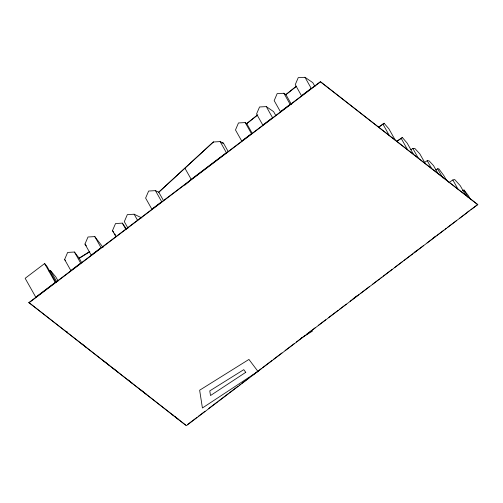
<?xml version="1.0" encoding="UTF-8"?>
<svg xmlns="http://www.w3.org/2000/svg" width="503" height="503" viewBox="0 0 503 503"><rect width="100%" height="100%" fill="white"/><g stroke="black" fill="none" stroke-linecap="round" stroke-linejoin="round"><path stroke-width="0.75" d="M74.438 252.028L80.687 263.126L70.86 270.576L64.61 259.485L67.647 252.431L74.438 252.028L79.26 258.335L81.838 262.906M94.797 236.605L101.046 247.696L91.213 255.147L84.963 244.056L88.006 237.001L94.797 236.605L103.058 247.407M155.44 190.637L161.689 201.728L151.862 209.173L145.612 198.081L148.649 191.033L155.44 190.637L158.759 192.203L213.347 141.991L220.138 141.595L223.47 143.173L228.255 151.655M115.784 236.492L112.477 230.619L115.539 223.546L122.348 223.131L126.347 228.871M378.526 127.448L384.085 123.248L388.913 128.887L395.163 139.979M396.792 141.532L402.369 137.526L407.204 143.173L413.453 154.264M158.489 192.473L213.347 141.991M184.947 185.079L191.209 179.351L226.388 152.686L220.138 141.595M213.109 142.55L213.593 142.104M246.332 123.864L257.203 115.206M245.206 122.587L251.456 133.679L241.736 141.054L235.486 129.963L238.472 122.946L245.206 122.587L246.778 123.669L257.838 114.86M285.503 94.866L296.374 86.208M283.899 93.262L290.149 104.354L280.429 111.723L274.179 100.631L277.166 93.621L283.899 93.262L285.956 94.671L296.399 86.353M44.616 263.559L25.15 278.31L35.776 297.166L55.242 282.416L44.616 263.559L46.98 266.376L56.085 282.535M28.897 302.592L320.386 81.649L477.724 204.551L186.362 425.714L28.897 302.592L185.62 425.01M29.023 302.812L320.512 81.87L477.85 204.771M353.131 298.776L356.828 295.978M414.17 252.512L417.257 250.173M432.769 238.416L435.862 236.07M467.256 212.272L469.098 210.876M187.487 424.545L196.874 417.433M198.125 416.484L205.004 411.272M208.758 408.423L217.516 401.79M218.767 400.841L228.148 393.73M229.399 392.78L238.158 386.141M239.409 385.191L240.66 384.242M241.905 383.299L248.79 378.08M252.544 375.238L261.302 368.598M262.547 367.649L271.934 360.538M273.186 359.588L281.938 352.949M285.069 350.578L294.45 343.467M296.33 342.046L302.58 337.306M303.831 336.356L305.082 335.407M306.333 334.464L315.092 327.824M318.223 325.454L325.724 319.763M328.855 317.393L338.236 310.282M339.487 309.332L346.366 304.114M350.119 301.272L358.878 294.632M360.129 293.683L369.51 286.572M372.641 284.201L379.52 278.989M380.771 278.04L382.022 277.09M383.273 276.141L392.032 269.507M394.534 267.609L402.664 261.447M403.915 260.497L412.674 253.858M413.925 252.908L423.306 245.797M427.06 242.955L435.818 236.316M437.069 235.366L443.948 230.154M445.199 229.205L446.45 228.255M447.701 227.306L456.46 220.672M459.585 218.296L467.092 212.612M470.846 209.764L477.724 204.551M378.338 127.328L384.085 123.248M435.661 170.089L437.604 168.794L438.817 168.832L443.784 175.522L446.702 180.703M448.928 182.57L452.838 179.955L454.712 179.552L460.333 185.808L465.438 194.868M396.521 141.431L402.369 137.526M410.882 149.743L412.837 148.46L414.742 148.347L419.86 153.943L425.217 163.456M424.582 162.4L427.204 160.683L429.072 160.847L433.542 165.638L437.887 173.346M49.055 271.236L50.35 270.4L55.82 276.927L58.103 280.963M462.647 190.844L463.973 190.008L468.368 195.598L470.575 199.515M301.303 338.085L312.451 331.093M78.921 258.253L89.465 251.651M79.26 258.335L89.842 251.714M462.747 190.706L463.973 190.008L468.016 197.182M141.833 217.95L134.125 214.209L127.341 214.605L124.304 221.653L127.982 228.173M304.981 77.286L298.241 77.644L295.255 84.655L301.504 95.746L311.231 88.377L304.981 77.286L312.772 82.624L314.979 86.541M266.288 106.611L259.548 106.969L256.561 113.986L262.811 125.077L272.538 117.702L266.288 106.611L273.594 111.622L275.801 115.539M221.955 143.009L223.47 143.173M81.203 343.367L86.598 347.579M103.517 360.796L109.547 365.505M112.766 368.02L118.287 372.333M127.995 379.916L132.289 383.273M140.419 389.624L146.518 394.383M172.378 414.585L173.522 415.478M174.673 416.377L178.697 419.521M84.963 244.056L86.353 245.866M64.61 259.485L65.553 260.717M112.477 230.619L113.81 232.531M114.697 233.801L115.583 235.077M452.838 179.955L457.944 189.015M437.604 168.794L442.709 177.855M427.204 160.683L431.549 168.398M412.837 148.46L418.2 157.967M401.275 138.539L407.524 149.63M383.003 124.266L389.253 135.364M285.956 94.671L291.47 104.454M246.778 123.669L252.292 133.452M184.959 168.26L191.209 179.351M158.759 192.203L163.538 200.684M134.125 214.209L137.797 220.735M122.348 223.131L126.027 229.657M50.35 270.4L56.801 281.843M66.943 331.496L67.679 332.804M245.766 372.321L210.506 395.54L209.782 390.881L243.766 369.661L245.766 372.321M257.964 371.415L202.413 407.99L199.647 390.215L248.941 359.431L257.964 371.415"/></g></svg>
